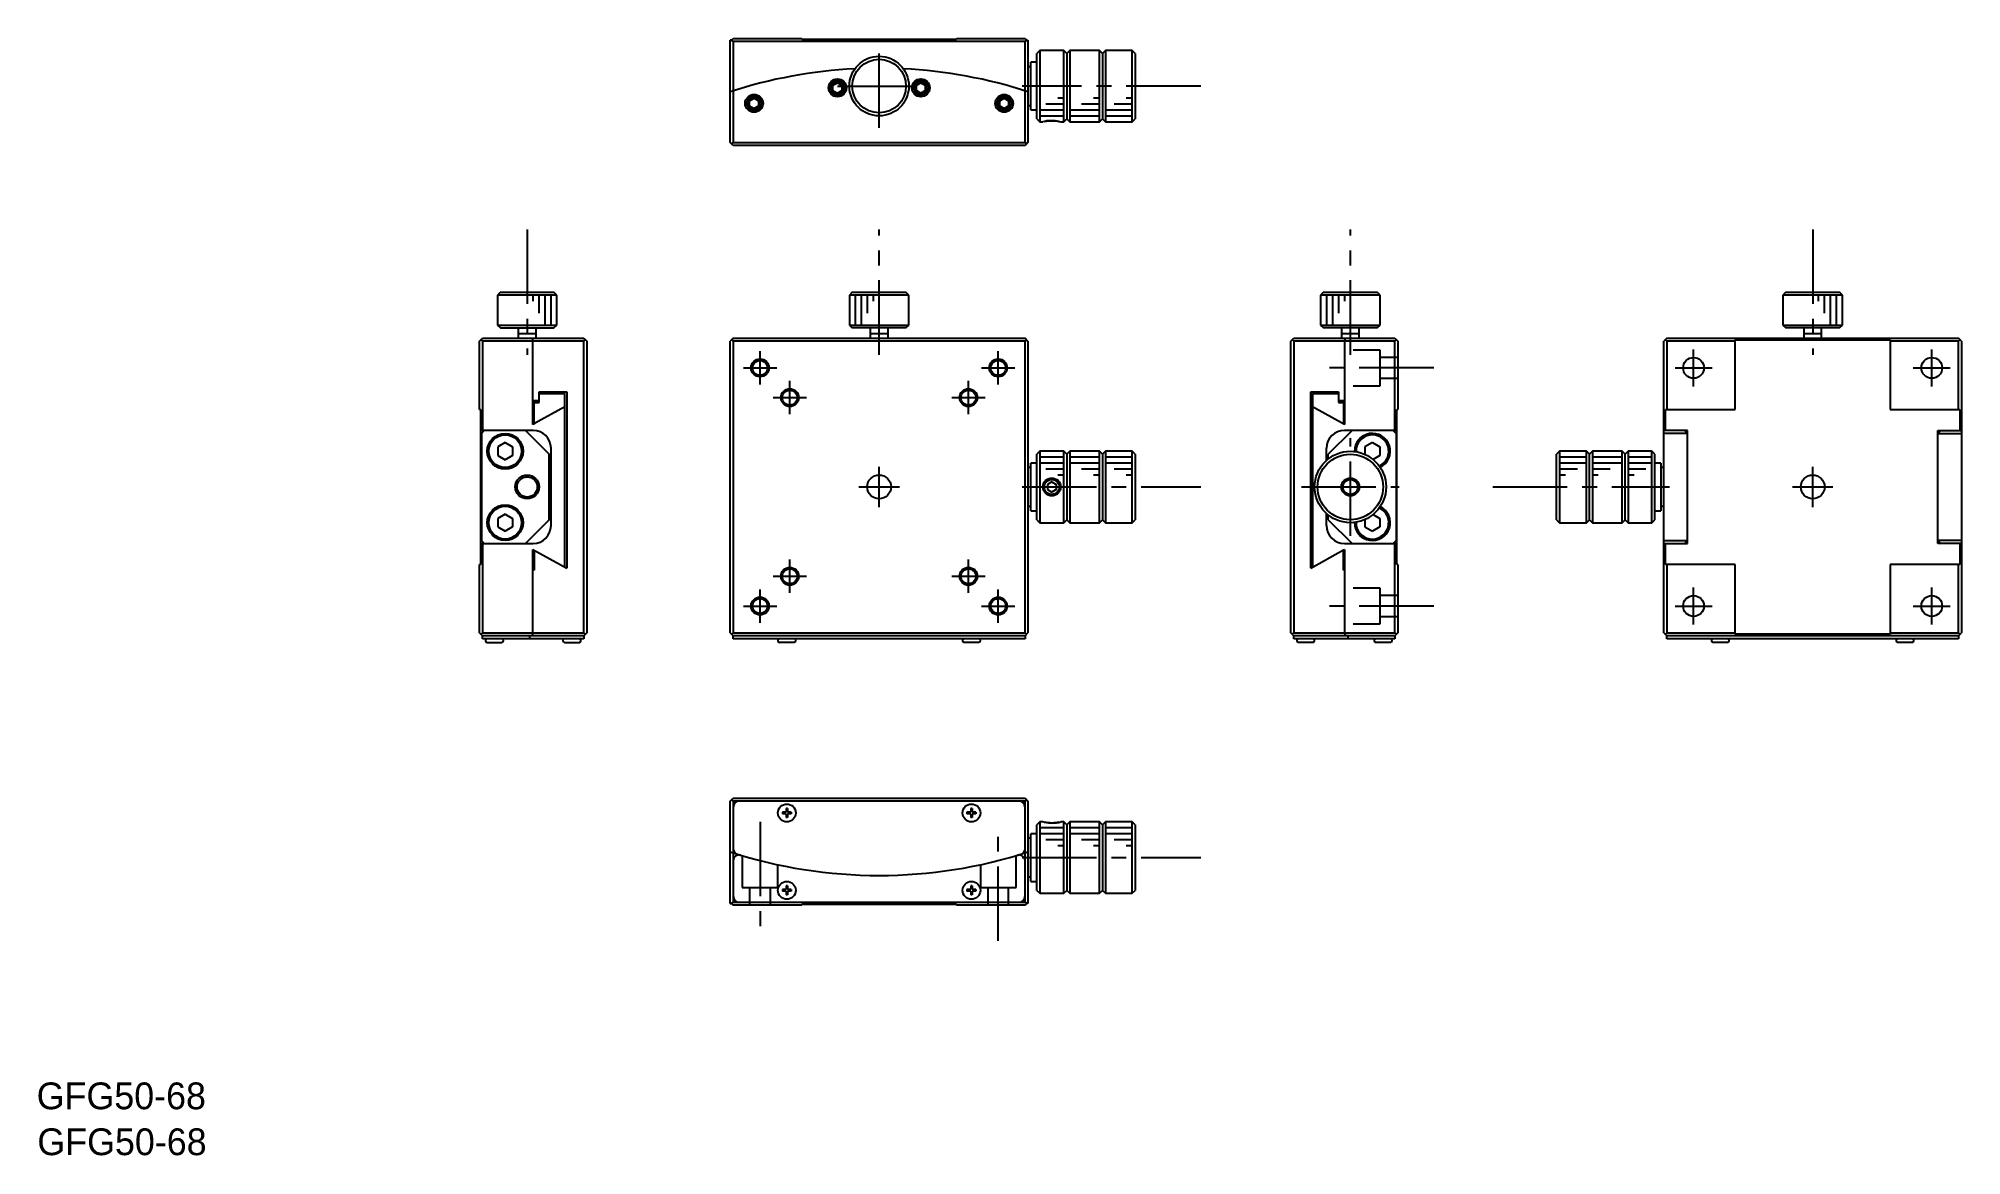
# Model space of a CAD drawing. Extents: x 44 to 367, y 3 to 190.
import ezdxf

# ---------------------------------------------------------------- set-up
doc = ezdxf.new("R2010")
doc.units = 0
doc.header["$LTSCALE"] = 10
doc.linetypes.add('CENTER', pattern=[2, 1.25, -0.25, 0.25, -0.25])
doc.linetypes.add('DASHED', pattern=[3.5, 2, -1.5])
doc.layers.get('0').update_dxf_attribs({"linetype": 'CONTINUOUS'})
doc.layers.add('CENTER', color=1, linetype='CENTER')
doc.styles.get("Standard").update_dxf_attribs({"font": 'FGP教科書体NT-M'})

msp = doc.modelspace()

# ---------------------------------------------------------------- linework, layer by layer
at = {"color": 7, "linetype": 'CONTINUOUS'}
for p, q in [((160.099684, 189.760203), (160.599684, 190.260203)), ((160.299684, 189.960203), (160.099684, 189.960203)), ((160.099684, 172.760203), (160.099684, 189.960203)), ((160.349684, 190.010203), (160.599684, 189.760203)), ((160.599684, 190.260203), (172.099684, 190.260203)), ((209.599684, 189.760203), (160.599684, 189.760203)), ((160.599684, 189.760203), (160.599684, 172.760203)), ((172.099684, 190.060203), (172.099684, 190.260203)), ((198.099684, 190.060203), (172.099684, 190.060203)), ((198.099684, 190.260203), (198.099684, 190.060203)), ((198.099684, 190.260203), (209.599684, 190.260203)), ((209.599684, 190.260203), (210.099684, 189.760203)), ((209.599684, 189.760203), (209.849684, 190.010203)), ((209.599684, 172.760203), (209.599684, 189.760203)), ((209.899684, 189.960203), (210.099684, 189.960203)), ((210.099684, 189.960203), (210.099684, 172.760203)), ((212.099684, 188.260203), (211.599684, 187.760203)), ((211.599684, 176.760203), (211.599684, 187.760203)), ((212.099684, 188.260203), (212.099684, 176.260203)), ((216.099684, 188.260203), (212.099684, 188.260203)), ((216.099684, 176.260203), (216.099684, 188.260203)), ((216.599684, 187.760203), (216.099684, 188.260203)), ((217.099684, 188.260203), (216.599684, 187.760203)), ((216.599684, 187.760203), (216.599684, 176.760203)), ((217.099684, 188.260203), (217.099684, 176.260203)), ((222.099684, 188.260203), (217.099684, 188.260203)), ((222.099684, 176.260203), (222.099684, 188.260203)), ((222.599684, 187.760203), (222.099684, 188.260203)), ((223.099684, 188.260203), (222.599684, 187.760203)), ((222.599684, 187.760203), (222.599684, 176.760203)), ((223.099684, 188.260203), (223.099684, 176.260203)), ((227.599684, 188.260203), (223.099684, 188.260203)), ((227.599684, 176.260203), (227.599684, 188.260203)), ((228.099684, 187.760203), (227.599684, 188.260203)), ((228.099684, 187.760203), (228.099684, 176.760203)), ((210.599684, 185.510203), (210.099684, 185.510203)), ((210.599684, 178.260203), (210.599684, 186.260203)), ((211.599684, 186.260203), (210.599684, 186.260203)), ((177.349684, 182.393215), (178.099684, 182.826228)), ((177.349684, 181.52719), (177.349684, 182.393215)), ((177.349684, 181.52719), (178.099684, 181.094177)), ((178.099684, 182.826228), (178.849684, 182.393215)), ((178.099684, 181.094177), (178.849684, 181.52719)), ((178.849684, 182.393215), (178.849684, 181.52719)), ((191.349684, 182.393215), (192.099684, 182.826228)), ((191.349684, 181.52719), (191.349684, 182.393215)), ((191.349684, 181.52719), (192.099684, 181.094177)), ((192.099684, 182.826228), (192.849684, 182.393215)), ((192.099684, 181.094177), (192.849684, 181.52719)), ((192.849684, 182.393215), (192.849684, 181.52719)), ((163.349684, 179.793215), (164.099684, 180.226228)), ((163.349684, 178.92719), (163.349684, 179.793215)), ((163.349684, 178.92719), (164.099684, 178.494177)), ((164.099684, 180.226228), (164.849684, 179.793215)), ((164.099684, 178.494177), (164.849684, 178.92719)), ((164.849684, 179.793215), (164.849684, 178.92719)), ((205.349684, 179.793215), (206.099684, 180.226228)), ((205.349684, 178.92719), (205.349684, 179.793215)), ((205.349684, 178.92719), (206.099684, 178.494177)), ((206.099684, 180.226228), (206.849684, 179.793215)), ((206.099684, 178.494177), (206.849684, 178.92719)), ((206.849684, 179.793215), (206.849684, 178.92719)), ((210.099684, 179.010203), (210.599684, 179.010203)), ((210.599684, 178.260203), (211.599684, 178.260203)), ((211.599684, 176.760203), (212.099684, 176.260203)), ((212.099684, 176.260203), (212.600602, 176.260203)), ((215.599679, 176.260203), (216.099684, 176.260203)), ((216.099684, 176.260203), (216.599684, 176.760203)), ((216.599684, 176.760203), (217.099684, 176.260203)), ((217.099684, 176.260203), (222.099684, 176.260203)), ((222.099684, 176.260203), (222.599684, 176.760203)), ((222.599684, 176.760203), (223.099684, 176.260203)), ((223.099684, 176.260203), (227.599684, 176.260203)), ((227.599684, 176.260203), (228.099684, 176.760203)), ((160.599684, 172.260203), (160.099684, 172.760203)), ((160.599684, 172.760203), (160.349684, 172.510203)), ((160.599684, 172.760203), (209.599684, 172.760203)), ((209.599684, 172.260203), (160.599684, 172.260203)), ((209.849684, 172.510203), (209.599684, 172.760203)), ((210.099684, 172.760203), (209.599684, 172.260203)), ((121.49958, 147.627455), (120.99958, 147.127455)), ((130.99958, 147.127455), (120.99958, 147.127455)), ((120.99958, 147.127455), (120.99958, 142.127455)), ((121.49958, 147.627455), (130.49958, 147.627455)), ((130.99958, 147.127455), (130.49958, 147.627455)), ((130.99958, 142.127455), (130.99958, 147.127455)), ((180.599684, 147.627455), (180.099684, 147.127455)), ((190.099684, 147.127455), (180.099684, 147.127455)), ((180.099684, 147.127455), (180.099684, 142.127455)), ((180.599684, 147.627455), (189.599684, 147.627455)), ((190.099684, 147.127455), (189.599684, 147.627455)), ((190.099684, 142.127455), (190.099684, 147.127455)), ((259.733126, 147.627455), (259.233126, 147.127455)), ((259.233126, 147.127455), (259.233126, 142.127455)), ((269.233126, 147.127455), (259.233126, 147.127455)), ((259.733126, 147.627455), (268.733126, 147.627455)), ((269.233126, 147.127455), (268.733126, 147.627455)), ((269.233126, 142.127455), (269.233126, 147.127455)), ((337.374901, 147.627455), (336.874901, 147.127455)), ((336.874901, 147.127455), (336.874901, 142.127455)), ((346.874901, 147.127455), (336.874901, 147.127455)), ((337.374901, 147.627455), (346.374901, 147.627455)), ((346.874901, 147.127455), (346.374901, 147.627455)), ((346.874901, 142.127455), (346.874901, 147.127455)), ((120.99958, 142.127455), (130.99958, 142.127455)), ((120.99958, 142.127455), (121.49958, 141.627455)), ((130.49958, 141.627455), (130.99958, 142.127455)), ((180.099684, 142.127455), (180.599684, 141.627455)), ((180.099684, 142.127455), (190.099684, 142.127455)), ((189.599684, 141.627455), (190.099684, 142.127455)), ((259.233126, 142.127455), (259.733126, 141.627455)), ((259.233126, 142.127455), (269.233126, 142.127455)), ((268.733126, 141.627455), (269.233126, 142.127455)), ((336.874901, 142.127455), (346.874901, 142.127455)), ((336.874901, 142.127455), (337.374901, 141.627455)), ((346.374901, 141.627455), (346.874901, 142.127455)), ((117.99958, 139.426087), (118.49958, 139.926087)), ((117.99958, 127.926087), (117.99958, 139.426087)), ((118.49958, 139.426087), (118.24958, 139.676087)), ((118.49958, 139.926087), (135.49958, 139.926087)), ((118.49958, 139.426087), (118.49958, 124.426087)), ((135.49958, 139.426087), (118.49958, 139.426087)), ((121.49958, 141.627455), (130.49958, 141.627455)), ((127.499585, 140.627455), (124.499575, 140.627455)), ((124.49958, 141.627455), (124.49958, 139.926106)), ((126.954139, 125.431985), (126.954139, 139.426087)), ((127.49958, 139.926106), (127.49958, 141.627455)), ((135.49958, 139.926087), (135.99958, 139.426087)), ((135.74958, 139.676087), (135.49958, 139.426087)), ((135.49958, 90.426087), (135.49958, 139.426087)), ((135.99958, 139.426087), (135.99958, 90.426087)), ((160.599684, 139.926087), (160.099684, 139.426087)), ((160.099684, 90.426087), (160.099684, 139.426087)), ((160.599684, 139.426087), (160.349684, 139.676087)), ((160.599684, 139.926087), (209.599684, 139.926087)), ((160.599684, 139.426087), (160.599684, 90.426087)), ((209.599684, 139.426087), (160.599684, 139.426087)), ((189.599684, 141.627455), (180.599684, 141.627455)), ((186.599689, 140.627455), (183.599679, 140.627455)), ((183.599684, 141.627455), (183.599684, 139.926087)), ((186.599684, 139.926087), (186.599684, 141.627455)), ((210.099684, 139.426087), (209.599684, 139.926087)), ((209.599684, 139.426087), (209.849684, 139.676087)), ((209.599684, 90.426087), (209.599684, 139.426087)), ((210.099684, 139.426087), (210.099684, 90.426087)), ((254.233126, 139.426087), (254.733126, 139.926087)), ((254.233126, 90.426087), (254.233126, 139.426087)), ((254.733126, 139.426087), (254.483126, 139.676087)), ((254.733126, 139.926087), (271.733126, 139.926087)), ((254.733126, 139.426087), (254.733126, 90.426087)), ((271.733126, 139.426087), (254.733126, 139.426087)), ((268.733126, 141.627455), (259.733126, 141.627455)), ((265.733131, 140.627455), (262.733121, 140.627455)), ((262.733126, 141.627455), (262.733126, 139.926106)), ((263.278567, 139.426087), (263.278567, 125.431985)), ((265.733126, 139.926106), (265.733126, 141.627455)), ((271.733126, 139.926087), (272.233126, 139.426087)), ((271.983126, 139.676087), (271.733126, 139.426087)), ((271.733126, 124.426087), (271.733126, 139.426087)), ((272.233126, 139.426087), (272.233126, 127.926087)), ((317.374901, 139.926087), (316.874901, 139.426087)), ((316.874901, 90.426087), (316.874901, 139.426087)), ((317.124901, 139.676087), (317.374901, 139.426087)), ((317.374901, 139.926087), (366.374901, 139.926087)), ((317.374901, 139.426087), (317.374901, 127.926087)), ((328.874901, 139.426087), (317.374901, 139.426087)), ((328.874901, 139.626087), (354.874901, 139.626087)), ((328.874901, 127.926087), (328.874901, 139.626087)), ((346.374901, 141.627455), (337.374901, 141.627455)), ((343.374906, 140.627455), (340.374896, 140.627455)), ((340.374901, 141.627455), (340.374901, 139.926087)), ((343.374901, 139.926087), (343.374901, 141.627455)), ((354.874901, 139.626087), (354.874901, 127.926087)), ((366.374901, 139.426087), (354.874901, 139.426087)), ((366.874901, 139.426087), (366.374901, 139.926087)), ((366.374901, 139.426087), (366.624901, 139.676087)), ((366.374901, 127.926087), (366.374901, 139.426087)), ((366.874901, 139.426087), (366.874901, 90.426087)), ((126.954139, 129.426087), (128.006159, 129.426087)), ((128.006159, 130.926087), (132.652821, 130.926087)), ((128.006159, 129.127455), (128.006159, 130.926087)), ((128.006159, 130.627455), (132.335014, 130.627455)), ((129.899583, 130.627452), (130.198211, 130.926087)), ((132.335014, 101.485702), (132.335014, 130.627455)), ((132.652821, 130.926087), (132.652821, 101.311985)), ((257.579885, 130.926087), (262.226546, 130.926087)), ((257.579885, 101.311985), (257.579885, 130.926087)), ((257.897692, 130.627455), (262.226546, 130.627455)), ((257.897692, 130.627455), (257.897692, 101.485702)), ((260.034494, 130.926087), (260.333126, 130.627455)), ((262.226546, 130.926087), (262.226546, 129.127455)), ((262.226546, 129.426087), (263.278567, 129.426087)), ((117.99958, 127.926087), (118.19958, 127.926087)), ((118.19958, 101.926087), (118.19958, 127.926087)), ((126.954139, 129.127455), (128.006159, 129.127455)), ((127.164431, 125.547455), (127.164431, 129.127455)), ((132.335014, 128.376471), (127.234869, 125.586125)), ((263.278798, 125.432407), (257.897692, 128.376471)), ((262.226546, 129.127455), (263.278567, 129.127455)), ((263.068274, 129.127455), (263.068274, 125.547455)), ((272.033126, 127.926087), (272.233126, 127.926087)), ((272.033126, 101.926087), (272.033126, 127.926087)), ((317.174901, 124.426087), (317.174901, 127.926087)), ((317.174901, 127.926087), (328.874901, 127.926087)), ((354.874901, 127.926087), (366.574901, 127.926087)), ((366.574901, 127.926087), (366.574901, 124.426087)), ((126.99958, 124.426087), (118.19958, 124.426087)), ((118.29958, 123.926087), (118.79958, 124.426087)), ((118.29958, 123.926087), (118.29958, 105.926087)), ((125.69958, 124.426087), (129.69958, 120.426087)), ((127.234863, 125.586137), (126.954139, 125.431985)), ((126.954139, 125.547455), (127.164431, 125.547455)), ((264.533126, 124.426087), (260.533126, 120.426087)), ((263.068274, 125.547455), (263.278567, 125.547455)), ((272.033126, 124.426087), (263.233126, 124.426087)), ((271.933126, 123.926087), (271.433126, 124.426087)), ((271.933126, 123.926087), (271.933126, 105.926087)), ((320.874901, 124.426087), (316.874901, 124.426087)), ((320.874901, 123.926087), (316.874901, 123.926087)), ((320.874901, 123.926087), (320.374901, 124.426087)), ((320.874901, 105.426087), (320.874901, 124.426087)), ((362.874901, 123.926087), (363.374901, 124.426087)), ((362.874901, 105.426087), (362.874901, 124.426087)), ((362.874901, 124.426087), (366.874901, 124.426087)), ((362.874901, 123.926087), (366.874901, 123.926087)), ((122.29958, 122.369462), (121.04958, 121.647775)), ((121.04958, 121.647775), (121.04958, 120.204399)), ((121.04958, 120.204399), (122.29958, 119.482711)), ((122.29958, 122.369462), (123.54958, 121.647775)), ((123.54958, 120.204399), (122.29958, 119.482711)), ((123.54958, 121.647775), (123.54958, 120.204399)), ((129.69958, 109.426087), (129.69958, 120.426087)), ((129.99958, 108.426087), (129.99958, 121.426087)), ((212.099684, 120.926087), (211.599684, 120.426087)), ((211.599684, 109.426087), (211.599684, 120.426087)), ((216.099684, 120.926087), (212.099684, 120.926087)), ((212.099684, 120.926087), (212.099684, 108.926087)), ((216.599684, 120.426087), (216.099684, 120.926087)), ((216.099684, 108.926087), (216.099684, 120.926087)), ((217.099684, 120.926087), (216.599684, 120.426087)), ((216.599684, 120.426087), (216.599684, 109.426087)), ((217.099684, 120.926087), (217.099684, 108.926087)), ((222.099684, 120.926087), (217.099684, 120.926087)), ((222.599684, 120.426087), (222.099684, 120.926087)), ((222.099684, 108.926087), (222.099684, 120.926087)), ((223.099684, 120.926087), (222.599684, 120.426087)), ((222.599684, 120.426087), (222.599684, 109.426087)), ((223.099684, 120.926087), (223.099684, 108.926087)), ((227.599684, 120.926087), (223.099684, 120.926087)), ((227.599684, 108.926087), (227.599684, 120.926087)), ((228.099684, 120.426087), (227.599684, 120.926087)), ((228.099684, 120.426087), (228.099684, 109.426087)), ((260.233126, 119.398223), (260.233126, 121.426087)), ((260.533126, 119.649433), (260.533126, 120.426087)), ((267.933126, 122.369462), (266.683126, 121.647775)), ((266.683126, 121.647775), (266.683126, 120.403084)), ((267.933126, 122.369462), (269.183126, 121.647775)), ((269.183126, 120.204399), (268.053787, 119.552375)), ((269.183126, 121.647775), (269.183126, 120.204399)), ((299.374901, 120.926087), (298.874901, 120.426087)), ((298.874901, 109.426087), (298.874901, 120.426087)), ((303.874901, 120.926087), (299.374901, 120.926087)), ((299.374901, 120.926087), (299.374901, 108.926087)), ((304.374901, 120.426087), (303.874901, 120.926087)), ((303.874901, 108.926087), (303.874901, 120.926087)), ((304.874901, 120.926087), (304.374901, 120.426087)), ((304.374901, 109.426087), (304.374901, 120.426087)), ((304.874901, 120.926087), (304.874901, 108.926087)), ((309.874901, 120.926087), (304.874901, 120.926087)), ((310.374901, 120.426087), (309.874901, 120.926087)), ((309.874901, 108.926087), (309.874901, 120.926087)), ((310.874901, 120.926087), (310.374901, 120.426087)), ((310.374901, 109.426087), (310.374901, 120.426087)), ((310.874901, 120.926087), (310.874901, 108.926087)), ((314.874901, 120.926087), (310.874901, 120.926087)), ((314.874901, 108.926087), (314.874901, 120.926087)), ((315.374901, 120.426087), (314.874901, 120.926087)), ((315.374901, 109.426087), (315.374901, 120.426087)), ((210.599684, 118.176087), (210.099684, 118.176087)), ((211.599684, 118.926087), (210.599684, 118.926087)), ((210.599684, 110.926087), (210.599684, 118.926087)), ((316.374901, 118.926087), (315.374901, 118.926087)), ((316.374901, 118.926087), (316.374901, 110.926087)), ((316.874901, 118.176087), (316.374901, 118.176087)), ((214.099684, 115.792112), (213.349684, 115.359099)), ((213.349684, 115.359099), (213.349684, 114.493074)), ((213.349684, 114.493074), (214.099684, 114.060061)), ((214.099684, 115.792112), (214.849684, 115.359099)), ((214.849684, 114.493074), (214.099684, 114.060061)), ((214.849684, 115.359099), (214.849684, 114.493074)), ((122.29958, 110.369462), (121.04958, 109.647775)), ((122.29958, 110.369462), (123.54958, 109.647775)), ((210.099684, 111.676087), (210.599684, 111.676087)), ((210.599684, 110.926087), (211.599684, 110.926087)), ((260.233126, 108.426087), (260.233126, 110.453951)), ((260.533126, 109.426087), (260.533126, 110.20274)), ((268.053787, 110.299798), (269.183126, 109.647775)), ((315.374901, 110.926087), (316.374901, 110.926087)), ((316.374901, 111.676087), (316.874901, 111.676087)), ((121.04958, 109.647775), (121.04958, 108.204399)), ((121.04958, 108.204399), (122.29958, 107.482711)), ((123.54958, 108.204399), (122.29958, 107.482711)), ((123.54958, 109.647775), (123.54958, 108.204399)), ((129.69958, 109.426087), (125.69958, 105.426087)), ((211.599684, 109.426087), (212.099684, 108.926087)), ((212.099684, 108.926087), (216.099684, 108.926087)), ((216.099684, 108.926087), (216.599684, 109.426087)), ((216.599684, 109.426087), (217.099684, 108.926087)), ((217.099684, 108.926087), (222.099684, 108.926087)), ((222.099684, 108.926087), (222.599684, 109.426087)), ((222.599684, 109.426087), (223.099684, 108.926087)), ((223.099684, 108.926087), (227.599684, 108.926087)), ((227.599684, 108.926087), (228.099684, 109.426087)), ((260.533126, 109.426087), (264.533126, 105.426087)), ((266.683126, 109.449089), (266.683126, 108.204399)), ((266.683126, 108.204399), (267.933126, 107.482711)), ((269.183126, 108.204399), (267.933126, 107.482711)), ((269.183126, 109.647775), (269.183126, 108.204399)), ((298.874901, 109.426087), (299.374901, 108.926087)), ((299.374901, 108.926087), (303.874901, 108.926087)), ((303.874901, 108.926087), (304.374901, 109.426087)), ((304.374901, 109.426087), (304.874901, 108.926087)), ((304.874901, 108.926087), (309.874901, 108.926087)), ((309.874901, 108.926087), (310.374901, 109.426087)), ((310.374901, 109.426087), (310.874901, 108.926087)), ((310.874901, 108.926087), (314.874901, 108.926087)), ((314.874901, 108.926087), (315.374901, 109.426087)), ((118.19958, 105.426087), (126.99958, 105.426087)), ((118.79958, 105.426087), (118.29958, 105.926087)), ((118.49958, 105.426087), (118.49958, 90.426087)), ((126.953974, 104.429887), (132.65275, 101.311856)), ((126.954139, 90.426087), (126.954139, 104.430188)), ((126.954139, 104.314206), (127.164431, 104.314206)), ((127.164431, 104.314206), (127.164431, 100.926087)), ((257.579957, 101.311853), (263.108872, 104.337008)), ((263.068274, 100.926087), (263.068274, 104.314206)), ((263.068274, 104.314206), (263.278567, 104.314206)), ((263.108872, 104.337008), (263.278567, 104.430188)), ((263.233126, 105.426087), (272.033126, 105.426087)), ((263.278567, 104.430188), (263.278567, 90.426087)), ((271.433126, 105.426087), (271.933126, 105.926087)), ((271.733126, 90.426087), (271.733126, 105.426087)), ((316.874901, 105.926087), (320.874901, 105.926087)), ((316.874901, 105.426087), (320.874901, 105.426087)), ((317.174901, 101.926087), (317.174901, 105.426087)), ((320.374901, 105.426087), (320.874901, 105.926087)), ((366.874901, 105.926087), (362.874901, 105.926087)), ((363.374901, 105.426087), (362.874901, 105.926087)), ((366.874901, 105.426087), (362.874901, 105.426087)), ((366.574901, 105.426087), (366.574901, 101.926087)), ((117.99958, 90.426087), (117.99958, 101.926087)), ((118.19958, 101.926087), (117.99958, 101.926087)), ((127.164431, 100.926087), (126.954139, 100.926087)), ((263.278567, 100.926087), (263.068274, 100.926087)), ((272.233126, 101.926087), (272.033126, 101.926087)), ((272.233126, 101.926087), (272.233126, 90.426087)), ((328.874901, 101.926087), (317.174901, 101.926087)), ((317.374901, 101.926087), (317.374901, 90.426087)), ((328.874901, 90.226087), (328.874901, 101.926087)), ((366.574901, 101.926087), (354.874901, 101.926087)), ((354.874901, 101.926087), (354.874901, 90.226087)), ((366.374901, 90.426087), (366.374901, 101.926087)), ((118.49958, 89.926087), (117.99958, 90.426087)), ((118.24958, 90.176087), (118.49958, 90.426087)), ((118.49958, 90.426087), (135.49958, 90.426087)), ((118.49958, 89.426087), (118.49958, 89.926087)), ((135.49958, 89.926087), (118.49958, 89.926087)), ((135.49958, 89.426087), (118.49958, 89.426087)), ((118.99958, 89.176087), (118.99958, 89.076087)), ((119.24958, 88.826087), (121.74958, 88.826087)), ((121.99958, 89.076087), (121.99958, 89.176087)), ((126.439093, 89.426087), (126.439093, 89.926087)), ((131.99958, 89.176087), (131.99958, 89.076087)), ((132.24958, 88.826087), (134.74958, 88.826087)), ((134.99958, 89.076087), (134.99958, 89.176087)), ((135.49958, 90.426087), (135.74958, 90.176087)), ((135.99958, 90.426087), (135.49958, 89.926087)), ((135.49958, 89.926087), (135.49958, 89.426087)), ((160.099684, 90.426087), (160.599684, 89.926087)), ((160.349684, 90.176087), (160.599684, 90.426087)), ((160.599684, 90.426087), (209.599684, 90.426087)), ((160.599684, 89.426087), (160.599684, 89.926087)), ((209.599684, 89.926087), (160.599684, 89.926087)), ((209.599684, 89.426087), (160.599684, 89.426087)), ((168.099684, 89.176087), (168.099684, 89.076087)), ((170.849684, 88.826087), (168.349684, 88.826087)), ((171.099684, 89.076087), (171.099684, 89.176087)), ((199.099684, 89.176087), (199.099684, 89.076087)), ((201.849684, 88.826087), (199.349684, 88.826087)), ((202.099684, 89.076087), (202.099684, 89.176087)), ((209.849684, 90.176087), (209.599684, 90.426087)), ((209.599684, 89.926087), (210.099684, 90.426087)), ((209.599684, 89.926087), (209.599684, 89.426087)), ((254.733126, 89.926087), (254.233126, 90.426087)), ((254.483126, 90.176087), (254.733126, 90.426087)), ((254.733126, 90.426087), (271.733126, 90.426087)), ((254.733126, 89.426087), (254.733126, 89.926087)), ((271.733126, 89.926087), (254.733126, 89.926087)), ((271.733126, 89.426087), (254.733126, 89.426087)), ((255.233126, 89.176087), (255.233126, 89.076087)), ((257.983126, 88.826087), (255.483126, 88.826087)), ((258.233126, 89.076087), (258.233126, 89.176087)), ((263.793612, 89.926087), (263.793612, 89.426087)), ((268.233126, 89.176087), (268.233126, 89.076087)), ((270.983126, 88.826087), (268.483126, 88.826087)), ((271.233126, 89.076087), (271.233126, 89.176087)), ((271.733126, 90.426087), (271.983126, 90.176087)), ((272.233126, 90.426087), (271.733126, 89.926087)), ((271.733126, 89.926087), (271.733126, 89.426087)), ((316.874901, 90.426087), (317.374901, 89.926087)), ((317.374901, 90.426087), (317.124901, 90.176087)), ((317.374901, 90.426087), (328.874901, 90.426087)), ((317.374901, 89.426087), (317.374901, 89.926087)), ((366.374901, 89.926087), (317.374901, 89.926087)), ((366.374901, 89.426087), (317.374901, 89.426087)), ((324.874901, 89.176087), (324.874901, 89.076087)), ((327.624901, 88.826087), (325.124901, 88.826087)), ((327.874901, 89.076087), (327.874901, 89.176087)), ((354.874901, 90.226087), (328.874901, 90.226087)), ((354.874901, 90.426087), (366.374901, 90.426087)), ((355.874901, 89.176087), (355.874901, 89.076087)), ((358.624901, 88.826087), (356.124901, 88.826087)), ((358.874901, 89.076087), (358.874901, 89.176087)), ((366.624901, 90.176087), (366.374901, 90.426087)), ((366.374901, 89.926087), (366.874901, 90.426087)), ((366.374901, 89.926087), (366.374901, 89.426087)), ((160.099684, 62.168337), (160.599684, 62.668337)), ((160.099684, 44.968337), (160.099684, 62.168337)), ((160.349684, 62.418337), (160.599684, 62.168337)), ((160.599684, 62.668337), (209.599684, 62.668337)), ((160.599684, 62.168337), (160.599684, 45.168337)), ((209.599684, 62.168337), (160.599684, 62.168337)), ((209.599684, 62.668337), (210.099684, 62.168337)), ((209.599684, 62.168337), (209.849684, 62.418337)), ((209.599684, 45.168337), (209.599684, 62.168337)), ((210.099684, 62.168337), (210.099684, 44.968337)), ((168.849684, 60.293337), (168.849684, 60.043337)), ((169.474684, 60.293337), (168.849684, 60.293337)), ((169.474684, 60.043337), (168.849684, 60.043337)), ((169.724684, 60.918337), (169.474684, 60.918337)), ((169.474684, 60.918337), (169.474684, 60.293337)), ((169.474684, 60.043337), (169.474684, 59.418337)), ((169.724684, 59.418337), (169.474684, 59.418337)), ((169.724684, 60.918337), (169.724684, 60.293337)), ((170.349684, 60.293337), (169.724684, 60.293337)), ((169.724684, 60.043337), (169.724684, 59.418337)), ((170.349684, 60.043337), (169.724684, 60.043337)), ((170.349684, 60.293337), (170.349684, 60.043337)), ((199.849684, 60.293337), (199.849684, 60.043337)), ((200.474684, 60.293337), (199.849684, 60.293337)), ((200.474684, 60.043337), (199.849684, 60.043337)), ((200.724684, 60.918337), (200.474684, 60.918337)), ((200.474684, 60.918337), (200.474684, 60.293337)), ((200.474684, 60.043337), (200.474684, 59.418337)), ((200.724684, 59.418337), (200.474684, 59.418337)), ((200.724684, 60.918337), (200.724684, 60.293337)), ((201.349684, 60.293337), (200.724684, 60.293337)), ((200.724684, 60.043337), (200.724684, 59.418337)), ((201.349684, 60.043337), (200.724684, 60.043337)), ((201.349684, 60.293337), (201.349684, 60.043337)), ((212.099684, 58.668337), (211.599684, 58.168337)), ((211.599684, 47.168337), (211.599684, 58.168337)), ((212.099684, 58.668337), (212.099684, 46.668337)), ((212.600602, 58.668337), (212.099684, 58.668337)), ((216.099684, 58.668337), (215.599679, 58.668337)), ((216.099684, 46.668337), (216.099684, 58.668337)), ((216.599684, 58.168337), (216.099684, 58.668337)), ((217.099684, 58.668337), (216.599684, 58.168337)), ((216.599684, 58.168337), (216.599684, 47.168337)), ((217.099684, 58.668337), (217.099684, 46.668337)), ((222.099684, 58.668337), (217.099684, 58.668337)), ((222.099684, 46.668337), (222.099684, 58.668337)), ((222.599684, 58.168337), (222.099684, 58.668337)), ((223.099684, 58.668337), (222.599684, 58.168337)), ((222.599684, 58.168337), (222.599684, 47.168337)), ((223.099684, 58.668337), (223.099684, 46.668337)), ((227.599684, 58.668337), (223.099684, 58.668337)), ((227.599684, 46.668337), (227.599684, 58.668337)), ((228.099684, 58.168337), (227.599684, 58.668337)), ((228.099684, 58.168337), (228.099684, 47.168337)), ((210.599684, 55.918337), (210.099684, 55.918337)), ((210.599684, 48.668337), (210.599684, 56.668337)), ((211.599684, 56.668337), (210.599684, 56.668337)), ((210.099684, 49.418337), (210.599684, 49.418337)), ((210.599684, 48.668337), (211.599684, 48.668337)), ((168.849684, 47.293337), (168.849684, 47.043337)), ((169.474684, 47.293337), (168.849684, 47.293337)), ((169.474684, 47.043337), (168.849684, 47.043337)), ((169.724684, 47.918337), (169.474684, 47.918337)), ((169.474684, 47.918337), (169.474684, 47.293337)), ((169.474684, 47.043337), (169.474684, 46.418337)), ((169.724684, 46.418337), (169.474684, 46.418337)), ((169.724684, 47.918337), (169.724684, 47.293337)), ((170.349684, 47.293337), (169.724684, 47.293337)), ((169.724684, 47.043337), (169.724684, 46.418337)), ((170.349684, 47.043337), (169.724684, 47.043337)), ((170.349684, 47.293337), (170.349684, 47.043337)), ((199.849684, 47.293337), (199.849684, 47.043337)), ((200.474684, 47.293337), (199.849684, 47.293337)), ((200.474684, 47.043337), (199.849684, 47.043337)), ((200.724684, 47.918337), (200.474684, 47.918337)), ((200.474684, 47.918337), (200.474684, 47.293337)), ((200.474684, 47.043337), (200.474684, 46.418337)), ((200.724684, 46.418337), (200.474684, 46.418337)), ((200.724684, 47.918337), (200.724684, 47.293337)), ((201.349684, 47.293337), (200.724684, 47.293337)), ((200.724684, 47.043337), (200.724684, 46.418337)), ((201.349684, 47.043337), (200.724684, 47.043337)), ((201.349684, 47.293337), (201.349684, 47.043337)), ((211.599684, 47.168337), (212.099684, 46.668337)), ((212.099684, 46.668337), (216.099684, 46.668337)), ((216.099684, 46.668337), (216.599684, 47.168337)), ((216.599684, 47.168337), (217.099684, 46.668337)), ((217.099684, 46.668337), (222.099684, 46.668337)), ((222.099684, 46.668337), (222.599684, 47.168337)), ((222.599684, 47.168337), (223.099684, 46.668337)), ((223.099684, 46.668337), (227.599684, 46.668337)), ((227.599684, 46.668337), (228.099684, 47.168337)), ((160.099684, 45.168337), (160.599684, 44.668337)), ((160.099684, 44.968337), (160.299684, 44.968337)), ((160.599684, 45.168337), (160.349684, 44.918337)), ((160.599684, 45.168337), (209.599684, 45.168337)), ((172.099684, 44.668337), (160.599684, 44.668337)), ((172.099684, 44.868337), (198.099684, 44.868337)), ((172.099684, 44.668337), (172.099684, 44.868337)), ((198.099684, 44.868337), (198.099684, 44.668337)), ((209.599684, 44.668337), (198.099684, 44.668337)), ((209.849684, 44.918337), (209.599684, 45.168337)), ((209.599684, 44.668337), (210.099684, 45.168337)), ((210.099684, 44.968337), (209.899684, 44.968337))]:
    msp.add_line(p, q, dxfattribs=at)
at = {"color": 3, "linetype": 'CONTINUOUS'}
for p, q in [((212.099684, 178.260203), (216.099684, 178.260203)), ((213.099684, 179.260203), (216.099684, 179.260203)), ((215.099684, 180.260203), (216.099684, 180.260203)), ((217.099684, 178.260203), (222.099684, 178.260203)), ((219.099684, 179.260203), (222.099684, 179.260203)), ((221.099684, 180.260203), (222.099684, 180.260203)), ((223.099684, 178.260203), (227.599684, 178.260203)), ((224.599684, 179.260203), (227.599684, 179.260203)), ((226.599684, 180.260203), (227.599684, 180.260203)), ((212.099684, 177.260203), (216.099684, 177.260203)), ((215.362467, 176.315067), (215.599679, 176.260203)), ((217.099684, 177.260203), (222.099684, 177.260203)), ((223.099684, 177.260203), (227.599684, 177.260203)), ((126.99958, 146.127455), (126.99958, 147.127455)), ((127.99958, 144.127455), (127.99958, 147.127455)), ((128.99958, 142.127455), (128.99958, 147.127455)), ((129.99958, 142.127455), (129.99958, 147.127455)), ((181.099684, 147.127455), (181.099684, 142.127455)), ((182.099684, 147.127455), (182.099684, 142.127455)), ((183.099684, 147.127455), (183.099684, 144.127455)), ((184.099684, 147.127455), (184.099684, 146.127455)), ((260.233126, 147.127455), (260.233126, 142.127455)), ((261.233126, 147.127455), (261.233126, 142.127455)), ((262.233126, 147.127455), (262.233126, 144.127455)), ((263.233126, 147.127455), (263.233126, 146.127455)), ((342.874901, 146.127455), (342.874901, 147.127455)), ((343.874901, 144.127455), (343.874901, 147.127455)), ((344.874901, 142.127455), (344.874901, 147.127455)), ((345.874901, 142.127455), (345.874901, 147.127455)), ((216.099684, 119.926087), (212.099684, 119.926087)), ((222.099684, 119.926087), (217.099684, 119.926087)), ((227.599684, 119.926087), (223.099684, 119.926087)), ((303.874901, 119.926087), (299.374901, 119.926087)), ((309.874901, 119.926087), (304.874901, 119.926087)), ((314.874901, 119.926087), (310.874901, 119.926087)), ((216.099684, 118.926087), (212.099684, 118.926087)), ((216.099684, 117.926087), (213.099684, 117.926087)), ((216.099684, 116.926087), (215.099684, 116.926087)), ((222.099684, 118.926087), (217.099684, 118.926087)), ((222.099684, 117.926087), (219.099684, 117.926087)), ((222.099684, 116.926087), (221.099684, 116.926087)), ((227.599684, 118.926087), (223.099684, 118.926087)), ((227.599684, 117.926087), (224.599684, 117.926087)), ((227.599684, 116.926087), (226.599684, 116.926087)), ((303.874901, 118.926087), (299.374901, 118.926087)), ((302.374901, 117.926087), (299.374901, 117.926087)), ((300.374901, 116.926087), (299.374901, 116.926087)), ((309.874901, 118.926087), (304.874901, 118.926087)), ((307.874901, 117.926087), (304.874901, 117.926087)), ((305.874901, 116.926087), (304.874901, 116.926087)), ((314.874901, 118.926087), (310.874901, 118.926087)), ((313.874901, 117.926087), (310.874901, 117.926087)), ((311.874901, 116.926087), (310.874901, 116.926087)), ((258.423544, 113.426092), (258.423649, 113.426092)), ((212.837859, 58.613269), (212.599689, 58.668337)), ((216.099684, 57.668337), (212.099684, 57.668337)), ((216.099684, 56.668337), (212.099684, 56.668337)), ((216.099684, 55.668337), (213.099684, 55.668337)), ((222.099684, 57.668337), (217.099684, 57.668337)), ((222.099684, 56.668337), (217.099684, 56.668337)), ((222.099684, 55.668337), (219.099684, 55.668337)), ((227.599684, 57.668337), (223.099684, 57.668337)), ((227.599684, 56.668337), (223.099684, 56.668337)), ((227.599684, 55.668337), (224.599684, 55.668337)), ((216.099684, 54.668337), (215.099684, 54.668337)), ((222.099684, 54.668337), (221.099684, 54.668337)), ((227.599684, 54.668337), (226.599684, 54.668337))]:
    msp.add_line(p, q, dxfattribs=at)
at = {"color": 3, "linetype": 'DASHED'}
for p, q in [((269.233126, 137.926087), (264.725138, 137.926087)), ((269.233126, 134.926087), (269.233126, 137.926087)), ((272.233126, 136.676087), (269.233126, 136.676087)), ((269.233126, 131.926087), (269.233126, 134.926087)), ((269.233126, 133.176087), (272.233126, 133.176087)), ((264.72516, 131.926087), (269.233126, 131.926087)), ((269.233126, 97.926087), (264.725138, 97.926087)), ((269.233126, 94.926087), (269.233126, 97.926087)), ((272.233126, 96.676087), (269.233126, 96.676087)), ((269.233126, 91.926087), (269.233126, 94.926087)), ((264.72516, 91.926087), (269.233126, 91.926087)), ((269.233126, 93.176087), (272.233126, 93.176087)), ((162.099684, 53.002212), (162.099684, 47.668337)), ((208.099684, 47.668337), (208.099684, 53.002385)), ((168.099684, 47.668337), (168.099684, 51.472377)), ((202.099684, 51.472512), (202.099684, 47.668337)), ((162.099684, 47.668337), (168.099684, 47.668337)), ((163.349684, 47.668337), (163.349684, 44.668337)), ((166.849684, 44.668337), (166.849684, 47.668337)), ((202.099684, 47.668337), (208.099684, 47.668337)), ((203.349684, 47.668337), (203.349684, 44.668337)), ((206.849684, 44.668337), (206.849684, 47.668337))]:
    msp.add_line(p, q, dxfattribs=at)
at = {"color": 7, "linetype": 'CONTINUOUS'}
for centre, radius in [((185.099684, 182.260203), 5), ((185.099684, 182.260203), 4.5), ((178.099684, 181.960203), 1.25), ((178.099684, 181.960203), 1), ((192.099684, 181.960203), 1.25), ((192.099684, 181.960203), 1), ((164.099684, 179.360203), 1.25), ((164.099684, 179.360203), 1), ((206.099684, 179.360203), 1.25), ((206.099684, 179.360203), 1), ((165.099684, 134.926087), 1.25), ((205.099684, 134.926087), 1.25), ((321.874901, 134.926087), 1.75), ((361.874901, 134.926087), 1.75), ((170.099684, 129.926087), 1.25), ((200.099684, 129.926087), 1.25), ((122.29958, 120.926087), 3), ((122.29958, 120.926087), 2.75), ((264.233126, 114.926087), 6), ((264.233126, 114.926087), 5.5), ((125.99958, 114.926087), 2), ((125.99958, 114.926087), 1.7), ((185.099684, 114.926087), 2), ((341.874901, 114.926087), 2), ((214.099686, 114.926092), 1.249998), ((264.233126, 114.926087), 1.25), ((122.29958, 108.926087), 3), ((122.29958, 108.926087), 2.75), ((170.099684, 99.926087), 1.25), ((200.099684, 99.926087), 1.25), ((165.099684, 94.926087), 1.25), ((205.099684, 94.926087), 1.25), ((321.874901, 94.926087), 1.75), ((361.874901, 94.926087), 1.75), ((169.599684, 60.168337), 1.5), ((200.599684, 60.168337), 1.5), ((169.599684, 47.168337), 1.5), ((200.599684, 47.168337), 1.5)]:
    msp.add_circle(centre, radius, dxfattribs=at)
at = {"color": 3, "linetype": 'CONTINUOUS'}
for centre, radius in [((164.099684, 179.360203), 1.5), ((178.099684, 181.960203), 1.5), ((192.099684, 181.960203), 1.5), ((206.099684, 179.360203), 1.5), ((165.099684, 134.926087), 1.5), ((205.099684, 134.926087), 1.5), ((170.099684, 129.926087), 1.5), ((200.099684, 129.926087), 1.5), ((214.099748, 114.926596), 1.499937), ((264.233126, 114.926087), 1.5), ((170.099684, 99.926087), 1.5), ((200.099684, 99.926087), 1.5), ((165.099684, 94.926087), 1.5), ((205.099684, 94.926087), 1.5)]:
    msp.add_circle(centre, radius, dxfattribs=at)
at = {"color": 7, "linetype": 'CONTINUOUS'}
for centre, radius, start, end in [((185.099684, 104.260203), 81, 92.883624, 107.977409), ((185.099684, 104.260203), 81, 72.022591, 87.116376), ((214.099684, 170.391636), 6.000214, 77.975737, 102.024263), ((203.99958, 164.426087), 81, 197.605966, 197.977409), ((186.233126, 164.426087), 81, 342.022591, 342.394034), ((126.99958, 121.426087), 3, 0, 90), ((263.233126, 121.426087), 3, 90, 180), ((267.933126, 120.926087), 3, 295.895313, 180.783184), ((267.933126, 120.926087), 2.75, 295.097901, 181.580597), ((125.99958, 114.926087), 4, 337.668355, 22.331645), ((267.933126, 108.926087), 3, 179.216816, 64.104687), ((267.933126, 108.926087), 2.75, 178.419403, 64.902099), ((126.99958, 108.426087), 3, 270, 0), ((263.233126, 108.426087), 3, 180, 270), ((119.24958, 89.176087), 0.25, 90, 180), ((119.24958, 89.076087), 0.25, 180, 270), ((121.74958, 89.176087), 0.25, 0, 90), ((121.74958, 89.076087), 0.25, 270, 0), ((203.99958, 65.426087), 81, 162.022591, 162.394034), ((132.24958, 89.176087), 0.25, 90, 180), ((132.24958, 89.076087), 0.25, 180, 270), ((134.74958, 89.176087), 0.25, 0, 90), ((134.74958, 89.076087), 0.25, 270, 0), ((168.349684, 89.176087), 0.25, 90, 180), ((168.349684, 89.076087), 0.25, 180, 270), ((170.849684, 89.176087), 0.25, 0, 90), ((170.849684, 89.076087), 0.25, 270, 0), ((199.349684, 89.176087), 0.25, 90, 180), ((199.349684, 89.076087), 0.25, 180, 270), ((201.849684, 89.176087), 0.25, 0, 90), ((201.849684, 89.076087), 0.25, 270, 0), ((255.483126, 89.176087), 0.25, 90, 180), ((255.483126, 89.076087), 0.25, 180, 270), ((257.983126, 89.176087), 0.25, 0, 90), ((257.983126, 89.076087), 0.25, 270, 0), ((186.233126, 65.426087), 81, 17.605966, 17.977409), ((268.483126, 89.176087), 0.25, 90, 180), ((268.483126, 89.076087), 0.25, 180, 270), ((270.983126, 89.176087), 0.25, 0, 90), ((270.983126, 89.076087), 0.25, 270, 0), ((325.124901, 89.176087), 0.25, 90, 180), ((325.124901, 89.076087), 0.25, 180, 270), ((327.624901, 89.176087), 0.25, 0, 90), ((327.624901, 89.076087), 0.25, 270, 0), ((356.124901, 89.176087), 0.25, 90, 180), ((356.124901, 89.076087), 0.25, 180, 270), ((358.624901, 89.176087), 0.25, 0, 90), ((358.624901, 89.076087), 0.25, 270, 0), ((161.599684, 61.168337), 1, 90, 180), ((208.599684, 61.168337), 1, 0, 90), ((214.099684, 64.536706), 6.000022, 257.975345, 282.024655), ((185.099684, 130.668337), 81, 252.022591, 287.977409), ((161.599684, 54.197754), 1, 180, 252.917403), ((161.599684, 52.107851), 1, 73.346363, 180), ((208.599684, 52.107851), 1, 0, 106.653637), ((208.599684, 54.197754), 1, 287.082597, 0), ((161.599684, 46.168337), 1, 180, 270), ((208.599684, 46.168337), 1, 270, 0)]:
    msp.add_arc(centre, radius, start, end, dxfattribs=at)
at = {"color": 3, "linetype": 'CONTINUOUS'}
for centre, radius, start, end in [((214.096519, 170.474476), 5.976214, 77.770319, 104.505), ((214.102798, 64.457118), 5.979184, 257.786383, 284.498153)]:
    msp.add_arc(centre, radius, start, end, dxfattribs=at)
at = {"layer": 'CENTER', "color": 1, "linetype": 'CENTER'}
for p, q in [((185.099684, 175.260203), (185.099684, 189.260203)), ((178.099684, 182.260203), (192.099684, 182.260203)), ((239.099684, 182.260203), (209.099684, 182.260203)), ((125.99958, 158.186156), (125.99958, 137.144484)), ((185.099684, 137.144484), (185.099684, 158.186156)), ((264.233126, 137.144484), (264.233126, 158.186156)), ((341.874901, 158.186156), (341.874901, 137.144484)), ((165.099684, 132.126087), (165.099684, 137.726087)), ((205.099684, 132.126087), (205.099684, 137.726087)), ((321.874901, 131.826087), (321.874901, 138.026087)), ((361.874901, 131.826087), (361.874901, 138.026087)), ((162.299684, 134.926087), (167.899684, 134.926087)), ((170.099684, 127.126087), (170.099684, 132.726087)), ((200.099684, 127.126087), (200.099684, 132.726087)), ((202.299684, 134.926087), (207.899684, 134.926087)), ((278.233126, 134.926087), (258.233126, 134.926087)), ((318.774901, 134.926087), (324.974901, 134.926087)), ((358.774901, 134.926087), (364.974901, 134.926087)), ((167.299684, 129.926087), (172.899684, 129.926087)), ((197.299684, 129.926087), (202.899684, 129.926087)), ((264.233126, 106.726087), (264.233126, 123.126087)), ((185.099684, 111.526087), (185.099684, 118.326087)), ((341.874901, 111.526087), (341.874901, 118.326087)), ((181.699684, 114.926087), (188.499684, 114.926087)), ((209.099684, 114.926087), (239.099684, 114.926087)), ((256.033126, 114.926087), (272.433126, 114.926087)), ((288.170243, 114.926087), (317.809199, 114.926087)), ((338.474901, 114.926087), (345.274901, 114.926087)), ((170.099684, 97.126087), (170.099684, 102.726087)), ((200.099684, 97.126087), (200.099684, 102.726087)), ((165.099684, 92.126087), (165.099684, 97.726087)), ((167.299684, 99.926087), (172.899684, 99.926087)), ((197.299684, 99.926087), (202.899684, 99.926087)), ((205.099684, 92.126087), (205.099684, 97.726087)), ((321.874901, 91.826087), (321.874901, 98.026087)), ((361.874901, 91.826087), (361.874901, 98.026087)), ((162.299684, 94.926087), (167.899684, 94.926087)), ((202.299684, 94.926087), (207.899684, 94.926087)), ((278.233126, 94.926087), (258.233126, 94.926087)), ((318.774901, 94.926087), (324.974901, 94.926087)), ((358.774901, 94.926087), (364.974901, 94.926087)), ((165.099684, 58.668337), (165.099684, 38.668337)), ((205.099684, 38.668337), (205.099684, 58.668337)), ((209.099684, 52.668337), (239.099684, 52.668337))]:
    msp.add_line(p, q, dxfattribs=at)

# ---------------------------------------------------------------- texts
at = {"color": 7}
for p in [(43.620784, 10.399012), (43.735401, 2.687644)]:
    msp.add_text('GFG50-68', height=4.5, dxfattribs=at).set_placement(p)

doc.saveas('drawing.dxf')
